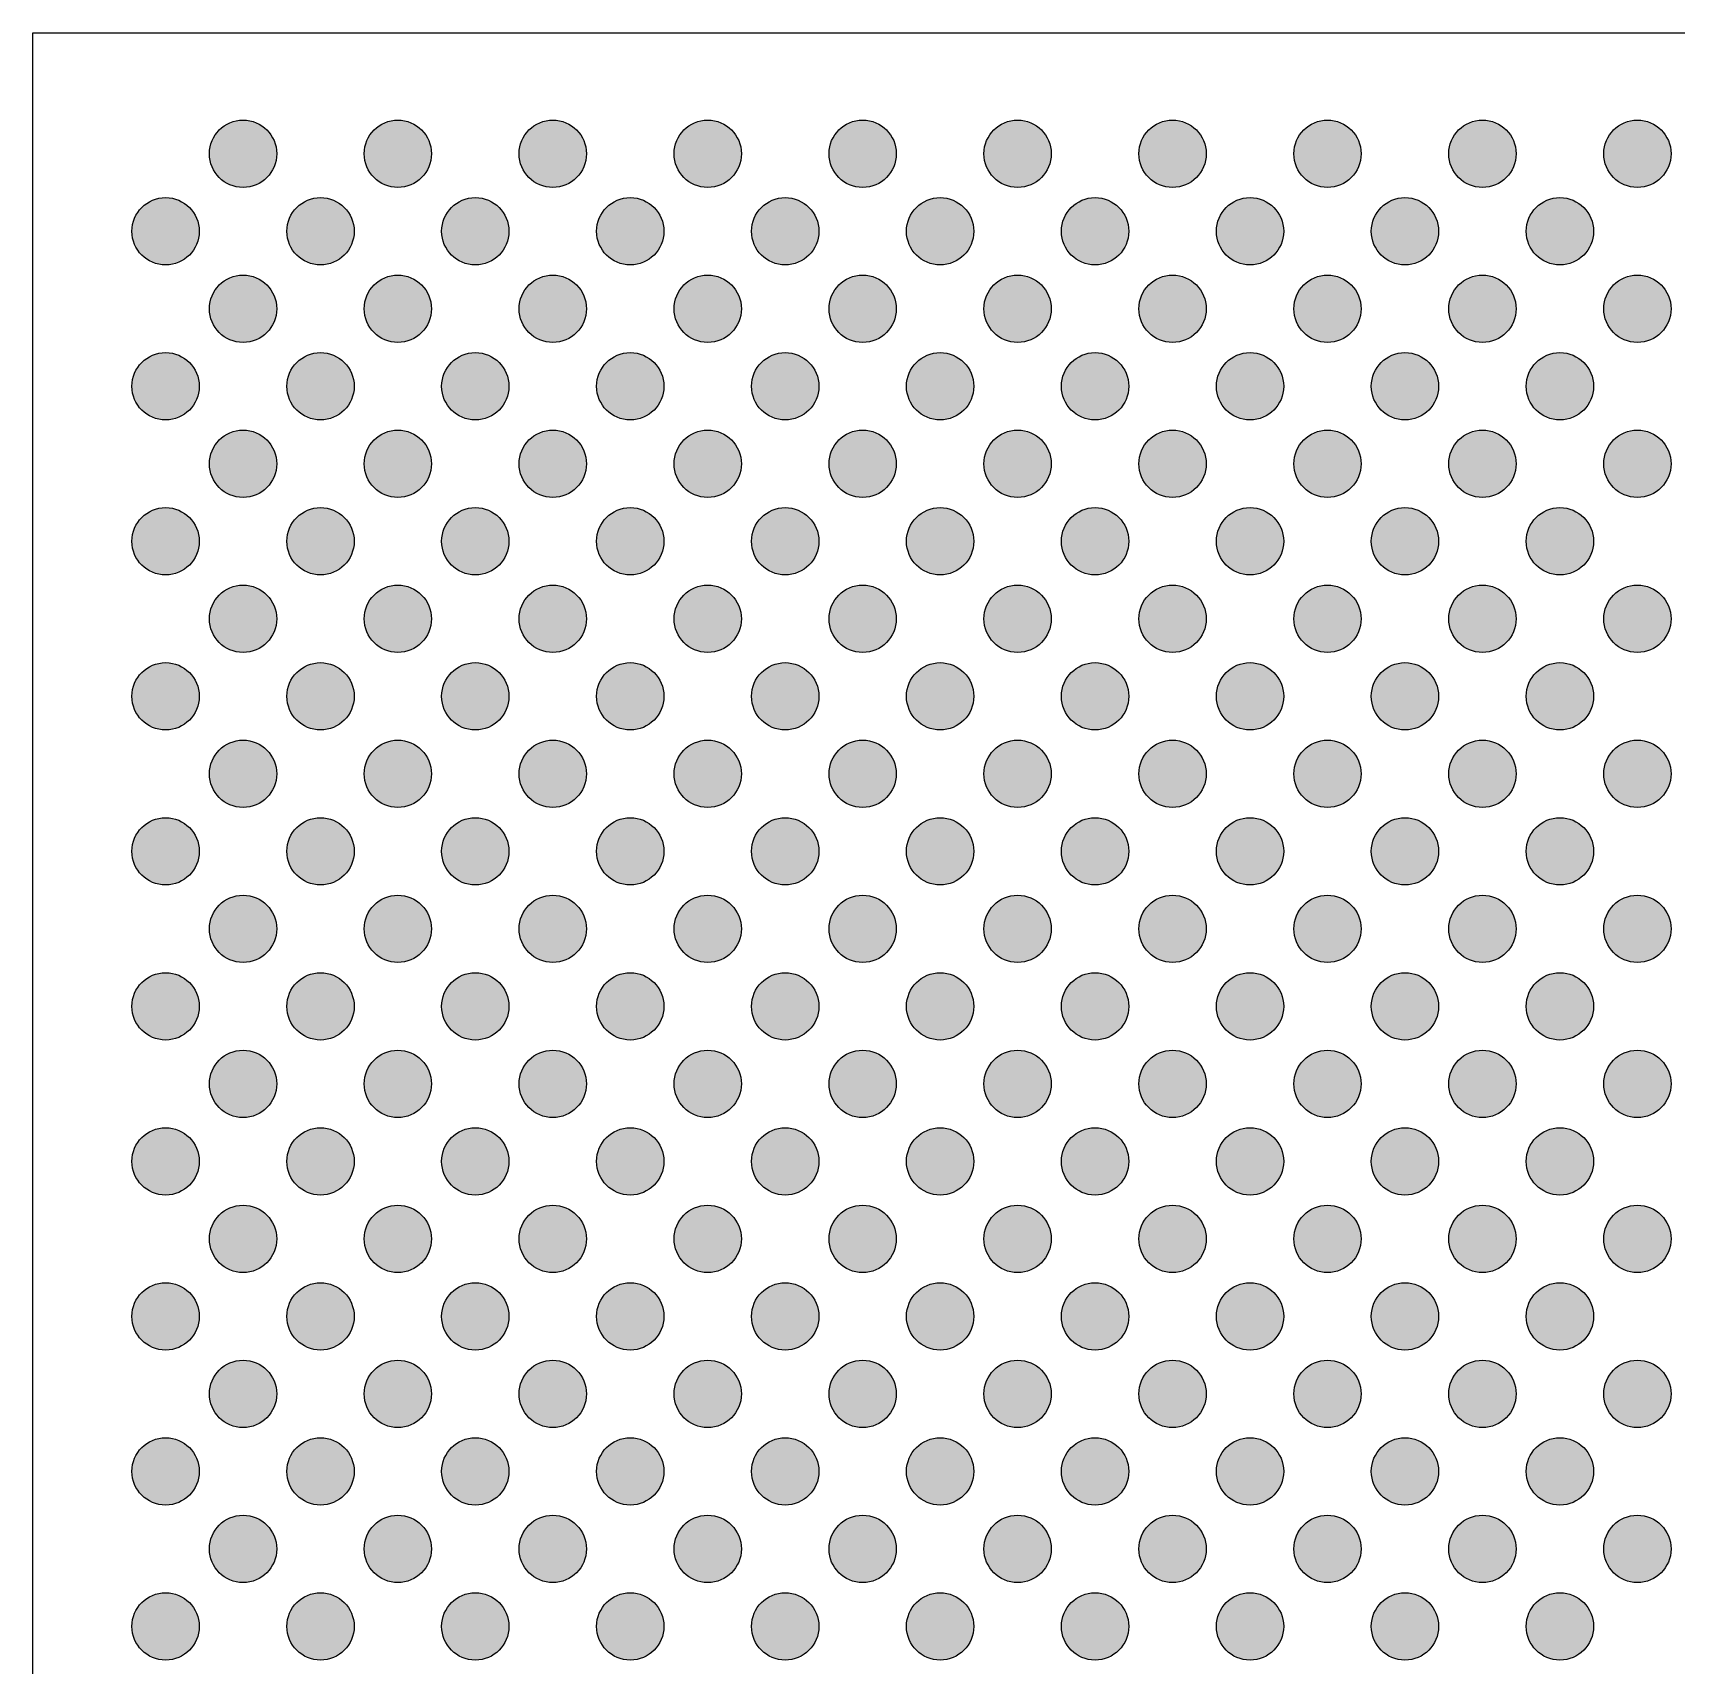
# Model space of a CAD drawing. Extents: x -42000 to 45000, y -40000 to 40000.
# Drawn here: x -26250 to -15750, y 12076 to 22500 of the extents above; entities that cross this region are included whole.
import ezdxf

# ---------------------------------------------------------------- set-up
doc = ezdxf.new("R2010")
doc.units = 0
doc.header["$MEASUREMENT"] = 0
doc.layers.add('PKG_OUTLINE', color=81, linetype='CONTINUOUS')
doc.layers.add('SOLDERMASK_PADS_BTM', color=12, linetype='CONTINUOUS')

msp = doc.modelspace()

# ---------------------------------------------------------------- hatches: boundary and pattern name
at = {"layer": 'SOLDERMASK_PADS_BTM'}
h = msp.add_hatch(color=256, dxfattribs=at)
edge = h.paths.add_edge_path()
edge.add_arc((-24907, 21728), 215, 0, 360, ccw=False)
h = msp.add_hatch(color=256, dxfattribs=at)
edge = h.paths.add_edge_path()
edge.add_arc((-23918, 21728), 215, 0, 360, ccw=False)
h = msp.add_hatch(color=256, dxfattribs=at)
edge = h.paths.add_edge_path()
edge.add_arc((-22928, 21728), 215, 0, 360, ccw=False)
h = msp.add_hatch(color=256, dxfattribs=at)
edge = h.paths.add_edge_path()
edge.add_arc((-21938, 21728), 215, 0, 360, ccw=False)
h = msp.add_hatch(color=256, dxfattribs=at)
edge = h.paths.add_edge_path()
edge.add_arc((-20948, 21728), 215, 0, 360, ccw=False)
h = msp.add_hatch(color=256, dxfattribs=at)
edge = h.paths.add_edge_path()
edge.add_arc((-19958, 21728), 215, 0, 360, ccw=False)
h = msp.add_hatch(color=256, dxfattribs=at)
edge = h.paths.add_edge_path()
edge.add_arc((-18968, 21728), 215, 0, 360, ccw=False)
h = msp.add_hatch(color=256, dxfattribs=at)
edge = h.paths.add_edge_path()
edge.add_arc((-17978, 21728), 215, 0, 360, ccw=False)
h = msp.add_hatch(color=256, dxfattribs=at)
edge = h.paths.add_edge_path()
edge.add_arc((-16988, 21728), 215, 0, 360, ccw=False)
h = msp.add_hatch(color=256, dxfattribs=at)
edge = h.paths.add_edge_path()
edge.add_arc((-15998, 21728), 215, 0, 360, ccw=False)
h = msp.add_hatch(color=256, dxfattribs=at)
edge = h.paths.add_edge_path()
edge.add_arc((-25402, 21233), 215, 0, 360, ccw=False)
h = msp.add_hatch(color=256, dxfattribs=at)
edge = h.paths.add_edge_path()
edge.add_arc((-24412, 21233), 215, 0, 360, ccw=False)
h = msp.add_hatch(color=256, dxfattribs=at)
edge = h.paths.add_edge_path()
edge.add_arc((-23423, 21233), 215, 0, 360, ccw=False)
h = msp.add_hatch(color=256, dxfattribs=at)
edge = h.paths.add_edge_path()
edge.add_arc((-22433, 21233), 215, 0, 360, ccw=False)
h = msp.add_hatch(color=256, dxfattribs=at)
edge = h.paths.add_edge_path()
edge.add_arc((-21443, 21233), 215, 0, 360, ccw=False)
h = msp.add_hatch(color=256, dxfattribs=at)
edge = h.paths.add_edge_path()
edge.add_arc((-20453, 21233), 215, 0, 360, ccw=False)
h = msp.add_hatch(color=256, dxfattribs=at)
edge = h.paths.add_edge_path()
edge.add_arc((-19463, 21233), 215, 0, 360, ccw=False)
h = msp.add_hatch(color=256, dxfattribs=at)
edge = h.paths.add_edge_path()
edge.add_arc((-18473, 21233), 215, 0, 360, ccw=False)
h = msp.add_hatch(color=256, dxfattribs=at)
edge = h.paths.add_edge_path()
edge.add_arc((-17483, 21233), 215, 0, 360, ccw=False)
h = msp.add_hatch(color=256, dxfattribs=at)
edge = h.paths.add_edge_path()
edge.add_arc((-16493, 21233), 215, 0, 360, ccw=False)
h = msp.add_hatch(color=256, dxfattribs=at)
edge = h.paths.add_edge_path()
edge.add_arc((-24907, 20738), 215, 0, 360, ccw=False)
h = msp.add_hatch(color=256, dxfattribs=at)
edge = h.paths.add_edge_path()
edge.add_arc((-23918, 20738), 215, 0, 360, ccw=False)
h = msp.add_hatch(color=256, dxfattribs=at)
edge = h.paths.add_edge_path()
edge.add_arc((-22928, 20738), 215, 0, 360, ccw=False)
h = msp.add_hatch(color=256, dxfattribs=at)
edge = h.paths.add_edge_path()
edge.add_arc((-21938, 20738), 215, 0, 360, ccw=False)
h = msp.add_hatch(color=256, dxfattribs=at)
edge = h.paths.add_edge_path()
edge.add_arc((-20948, 20738), 215, 0, 360, ccw=False)
h = msp.add_hatch(color=256, dxfattribs=at)
edge = h.paths.add_edge_path()
edge.add_arc((-19958, 20738), 215, 0, 360, ccw=False)
h = msp.add_hatch(color=256, dxfattribs=at)
edge = h.paths.add_edge_path()
edge.add_arc((-18968, 20738), 215, 0, 360, ccw=False)
h = msp.add_hatch(color=256, dxfattribs=at)
edge = h.paths.add_edge_path()
edge.add_arc((-17978, 20738), 215, 0, 360, ccw=False)
h = msp.add_hatch(color=256, dxfattribs=at)
edge = h.paths.add_edge_path()
edge.add_arc((-16988, 20738), 215, 0, 360, ccw=False)
h = msp.add_hatch(color=256, dxfattribs=at)
edge = h.paths.add_edge_path()
edge.add_arc((-15998, 20738), 215, 0, 360, ccw=False)
h = msp.add_hatch(color=256, dxfattribs=at)
edge = h.paths.add_edge_path()
edge.add_arc((-25402, 20243), 215, 0, 360, ccw=False)
h = msp.add_hatch(color=256, dxfattribs=at)
edge = h.paths.add_edge_path()
edge.add_arc((-24412, 20243), 215, 0, 360, ccw=False)
h = msp.add_hatch(color=256, dxfattribs=at)
edge = h.paths.add_edge_path()
edge.add_arc((-23423, 20243), 215, 0, 360, ccw=False)
h = msp.add_hatch(color=256, dxfattribs=at)
edge = h.paths.add_edge_path()
edge.add_arc((-22433, 20243), 215, 0, 360, ccw=False)
h = msp.add_hatch(color=256, dxfattribs=at)
edge = h.paths.add_edge_path()
edge.add_arc((-21443, 20243), 215, 0, 360, ccw=False)
h = msp.add_hatch(color=256, dxfattribs=at)
edge = h.paths.add_edge_path()
edge.add_arc((-20453, 20243), 215, 0, 360, ccw=False)
h = msp.add_hatch(color=256, dxfattribs=at)
edge = h.paths.add_edge_path()
edge.add_arc((-19463, 20243), 215, 0, 360, ccw=False)
h = msp.add_hatch(color=256, dxfattribs=at)
edge = h.paths.add_edge_path()
edge.add_arc((-18473, 20243), 215, 0, 360, ccw=False)
h = msp.add_hatch(color=256, dxfattribs=at)
edge = h.paths.add_edge_path()
edge.add_arc((-17483, 20243), 215, 0, 360, ccw=False)
h = msp.add_hatch(color=256, dxfattribs=at)
edge = h.paths.add_edge_path()
edge.add_arc((-16493, 20243), 215, 0, 360, ccw=False)
h = msp.add_hatch(color=256, dxfattribs=at)
edge = h.paths.add_edge_path()
edge.add_arc((-24907, 19748), 215, 0, 360, ccw=False)
h = msp.add_hatch(color=256, dxfattribs=at)
edge = h.paths.add_edge_path()
edge.add_arc((-23918, 19748), 215, 0, 360, ccw=False)
h = msp.add_hatch(color=256, dxfattribs=at)
edge = h.paths.add_edge_path()
edge.add_arc((-22928, 19748), 215, 0, 360, ccw=False)
h = msp.add_hatch(color=256, dxfattribs=at)
edge = h.paths.add_edge_path()
edge.add_arc((-21938, 19748), 215, 0, 360, ccw=False)
h = msp.add_hatch(color=256, dxfattribs=at)
edge = h.paths.add_edge_path()
edge.add_arc((-20948, 19748), 215, 0, 360, ccw=False)
h = msp.add_hatch(color=256, dxfattribs=at)
edge = h.paths.add_edge_path()
edge.add_arc((-19958, 19748), 215, 0, 360, ccw=False)
h = msp.add_hatch(color=256, dxfattribs=at)
edge = h.paths.add_edge_path()
edge.add_arc((-18968, 19748), 215, 0, 360, ccw=False)
h = msp.add_hatch(color=256, dxfattribs=at)
edge = h.paths.add_edge_path()
edge.add_arc((-17978, 19748), 215, 0, 360, ccw=False)
h = msp.add_hatch(color=256, dxfattribs=at)
edge = h.paths.add_edge_path()
edge.add_arc((-16988, 19748), 215, 0, 360, ccw=False)
h = msp.add_hatch(color=256, dxfattribs=at)
edge = h.paths.add_edge_path()
edge.add_arc((-15998, 19748), 215, 0, 360, ccw=False)
h = msp.add_hatch(color=256, dxfattribs=at)
edge = h.paths.add_edge_path()
edge.add_arc((-25402, 19253), 215, 0, 360, ccw=False)
h = msp.add_hatch(color=256, dxfattribs=at)
edge = h.paths.add_edge_path()
edge.add_arc((-24412, 19253), 215, 0, 360, ccw=False)
h = msp.add_hatch(color=256, dxfattribs=at)
edge = h.paths.add_edge_path()
edge.add_arc((-23423, 19253), 215, 0, 360, ccw=False)
h = msp.add_hatch(color=256, dxfattribs=at)
edge = h.paths.add_edge_path()
edge.add_arc((-22433, 19253), 215, 0, 360, ccw=False)
h = msp.add_hatch(color=256, dxfattribs=at)
edge = h.paths.add_edge_path()
edge.add_arc((-21443, 19253), 215, 0, 360, ccw=False)
h = msp.add_hatch(color=256, dxfattribs=at)
edge = h.paths.add_edge_path()
edge.add_arc((-20453, 19253), 215, 0, 360, ccw=False)
h = msp.add_hatch(color=256, dxfattribs=at)
edge = h.paths.add_edge_path()
edge.add_arc((-19463, 19253), 215, 0, 360, ccw=False)
h = msp.add_hatch(color=256, dxfattribs=at)
edge = h.paths.add_edge_path()
edge.add_arc((-18473, 19253), 215, 0, 360, ccw=False)
h = msp.add_hatch(color=256, dxfattribs=at)
edge = h.paths.add_edge_path()
edge.add_arc((-17483, 19253), 215, 0, 360, ccw=False)
h = msp.add_hatch(color=256, dxfattribs=at)
edge = h.paths.add_edge_path()
edge.add_arc((-16493, 19253), 215, 0, 360, ccw=False)
h = msp.add_hatch(color=256, dxfattribs=at)
edge = h.paths.add_edge_path()
edge.add_arc((-24907, 18758), 215, 0, 360, ccw=False)
h = msp.add_hatch(color=256, dxfattribs=at)
edge = h.paths.add_edge_path()
edge.add_arc((-23918, 18758), 215, 0, 360, ccw=False)
h = msp.add_hatch(color=256, dxfattribs=at)
edge = h.paths.add_edge_path()
edge.add_arc((-22928, 18758), 215, 0, 360, ccw=False)
h = msp.add_hatch(color=256, dxfattribs=at)
edge = h.paths.add_edge_path()
edge.add_arc((-21938, 18758), 215, 0, 360, ccw=False)
h = msp.add_hatch(color=256, dxfattribs=at)
edge = h.paths.add_edge_path()
edge.add_arc((-20948, 18758), 215, 0, 360, ccw=False)
h = msp.add_hatch(color=256, dxfattribs=at)
edge = h.paths.add_edge_path()
edge.add_arc((-19958, 18758), 215, 0, 360, ccw=False)
h = msp.add_hatch(color=256, dxfattribs=at)
edge = h.paths.add_edge_path()
edge.add_arc((-18968, 18758), 215, 0, 360, ccw=False)
h = msp.add_hatch(color=256, dxfattribs=at)
edge = h.paths.add_edge_path()
edge.add_arc((-17978, 18758), 215, 0, 360, ccw=False)
h = msp.add_hatch(color=256, dxfattribs=at)
edge = h.paths.add_edge_path()
edge.add_arc((-16988, 18758), 215, 0, 360, ccw=False)
h = msp.add_hatch(color=256, dxfattribs=at)
edge = h.paths.add_edge_path()
edge.add_arc((-15998, 18758), 215, 0, 360, ccw=False)
h = msp.add_hatch(color=256, dxfattribs=at)
edge = h.paths.add_edge_path()
edge.add_arc((-25402, 18263), 215, 0, 360, ccw=False)
h = msp.add_hatch(color=256, dxfattribs=at)
edge = h.paths.add_edge_path()
edge.add_arc((-24412, 18263), 215, 0, 360, ccw=False)
h = msp.add_hatch(color=256, dxfattribs=at)
edge = h.paths.add_edge_path()
edge.add_arc((-23423, 18263), 215, 0, 360, ccw=False)
h = msp.add_hatch(color=256, dxfattribs=at)
edge = h.paths.add_edge_path()
edge.add_arc((-22433, 18263), 215, 0, 360, ccw=False)
h = msp.add_hatch(color=256, dxfattribs=at)
edge = h.paths.add_edge_path()
edge.add_arc((-21443, 18263), 215, 0, 360, ccw=False)
h = msp.add_hatch(color=256, dxfattribs=at)
edge = h.paths.add_edge_path()
edge.add_arc((-20453, 18263), 215, 0, 360, ccw=False)
h = msp.add_hatch(color=256, dxfattribs=at)
edge = h.paths.add_edge_path()
edge.add_arc((-19463, 18263), 215, 0, 360, ccw=False)
h = msp.add_hatch(color=256, dxfattribs=at)
edge = h.paths.add_edge_path()
edge.add_arc((-18473, 18263), 215, 0, 360, ccw=False)
h = msp.add_hatch(color=256, dxfattribs=at)
edge = h.paths.add_edge_path()
edge.add_arc((-17483, 18263), 215, 0, 360, ccw=False)
h = msp.add_hatch(color=256, dxfattribs=at)
edge = h.paths.add_edge_path()
edge.add_arc((-16493, 18263), 215, 0, 360, ccw=False)
h = msp.add_hatch(color=256, dxfattribs=at)
edge = h.paths.add_edge_path()
edge.add_arc((-24907, 17768), 215, 0, 360, ccw=False)
h = msp.add_hatch(color=256, dxfattribs=at)
edge = h.paths.add_edge_path()
edge.add_arc((-23918, 17768), 215, 0, 360, ccw=False)
h = msp.add_hatch(color=256, dxfattribs=at)
edge = h.paths.add_edge_path()
edge.add_arc((-22928, 17768), 215, 0, 360, ccw=False)
h = msp.add_hatch(color=256, dxfattribs=at)
edge = h.paths.add_edge_path()
edge.add_arc((-21938, 17768), 215, 0, 360, ccw=False)
h = msp.add_hatch(color=256, dxfattribs=at)
edge = h.paths.add_edge_path()
edge.add_arc((-20948, 17768), 215, 0, 360, ccw=False)
h = msp.add_hatch(color=256, dxfattribs=at)
edge = h.paths.add_edge_path()
edge.add_arc((-19958, 17768), 215, 0, 360, ccw=False)
h = msp.add_hatch(color=256, dxfattribs=at)
edge = h.paths.add_edge_path()
edge.add_arc((-18968, 17768), 215, 0, 360, ccw=False)
h = msp.add_hatch(color=256, dxfattribs=at)
edge = h.paths.add_edge_path()
edge.add_arc((-17978, 17768), 215, 0, 360, ccw=False)
h = msp.add_hatch(color=256, dxfattribs=at)
edge = h.paths.add_edge_path()
edge.add_arc((-16988, 17768), 215, 0, 360, ccw=False)
h = msp.add_hatch(color=256, dxfattribs=at)
edge = h.paths.add_edge_path()
edge.add_arc((-15998, 17768), 215, 0, 360, ccw=False)
h = msp.add_hatch(color=256, dxfattribs=at)
edge = h.paths.add_edge_path()
edge.add_arc((-25402, 17273), 215, 0, 360, ccw=False)
h = msp.add_hatch(color=256, dxfattribs=at)
edge = h.paths.add_edge_path()
edge.add_arc((-24412, 17273), 215, 0, 360, ccw=False)
h = msp.add_hatch(color=256, dxfattribs=at)
edge = h.paths.add_edge_path()
edge.add_arc((-23423, 17273), 215, 0, 360, ccw=False)
h = msp.add_hatch(color=256, dxfattribs=at)
edge = h.paths.add_edge_path()
edge.add_arc((-22433, 17273), 215, 0, 360, ccw=False)
h = msp.add_hatch(color=256, dxfattribs=at)
edge = h.paths.add_edge_path()
edge.add_arc((-21443, 17273), 215, 0, 360, ccw=False)
h = msp.add_hatch(color=256, dxfattribs=at)
edge = h.paths.add_edge_path()
edge.add_arc((-20453, 17273), 215, 0, 360, ccw=False)
h = msp.add_hatch(color=256, dxfattribs=at)
edge = h.paths.add_edge_path()
edge.add_arc((-19463, 17273), 215, 0, 360, ccw=False)
h = msp.add_hatch(color=256, dxfattribs=at)
edge = h.paths.add_edge_path()
edge.add_arc((-18473, 17273), 215, 0, 360, ccw=False)
h = msp.add_hatch(color=256, dxfattribs=at)
edge = h.paths.add_edge_path()
edge.add_arc((-17483, 17273), 215, 0, 360, ccw=False)
h = msp.add_hatch(color=256, dxfattribs=at)
edge = h.paths.add_edge_path()
edge.add_arc((-16493, 17273), 215, 0, 360, ccw=False)
h = msp.add_hatch(color=256, dxfattribs=at)
edge = h.paths.add_edge_path()
edge.add_arc((-24907, 16778), 215, 0, 360, ccw=False)
h = msp.add_hatch(color=256, dxfattribs=at)
edge = h.paths.add_edge_path()
edge.add_arc((-23918, 16778), 215, 0, 360, ccw=False)
h = msp.add_hatch(color=256, dxfattribs=at)
edge = h.paths.add_edge_path()
edge.add_arc((-22928, 16778), 215, 0, 360, ccw=False)
h = msp.add_hatch(color=256, dxfattribs=at)
edge = h.paths.add_edge_path()
edge.add_arc((-21938, 16778), 215, 0, 360, ccw=False)
h = msp.add_hatch(color=256, dxfattribs=at)
edge = h.paths.add_edge_path()
edge.add_arc((-20948, 16778), 215, 0, 360, ccw=False)
h = msp.add_hatch(color=256, dxfattribs=at)
edge = h.paths.add_edge_path()
edge.add_arc((-19958, 16778), 215, 0, 360, ccw=False)
h = msp.add_hatch(color=256, dxfattribs=at)
edge = h.paths.add_edge_path()
edge.add_arc((-18968, 16778), 215, 0, 360, ccw=False)
h = msp.add_hatch(color=256, dxfattribs=at)
edge = h.paths.add_edge_path()
edge.add_arc((-17978, 16778), 215, 0, 360, ccw=False)
h = msp.add_hatch(color=256, dxfattribs=at)
edge = h.paths.add_edge_path()
edge.add_arc((-16988, 16778), 215, 0, 360, ccw=False)
h = msp.add_hatch(color=256, dxfattribs=at)
edge = h.paths.add_edge_path()
edge.add_arc((-15998, 16778), 215, 0, 360, ccw=False)
h = msp.add_hatch(color=256, dxfattribs=at)
edge = h.paths.add_edge_path()
edge.add_arc((-25402, 16283), 215, 0, 360, ccw=False)
h = msp.add_hatch(color=256, dxfattribs=at)
edge = h.paths.add_edge_path()
edge.add_arc((-24412, 16283), 215, 0, 360, ccw=False)
h = msp.add_hatch(color=256, dxfattribs=at)
edge = h.paths.add_edge_path()
edge.add_arc((-23423, 16283), 215, 0, 360, ccw=False)
h = msp.add_hatch(color=256, dxfattribs=at)
edge = h.paths.add_edge_path()
edge.add_arc((-22433, 16283), 215, 0, 360, ccw=False)
h = msp.add_hatch(color=256, dxfattribs=at)
edge = h.paths.add_edge_path()
edge.add_arc((-21443, 16283), 215, 0, 360, ccw=False)
h = msp.add_hatch(color=256, dxfattribs=at)
edge = h.paths.add_edge_path()
edge.add_arc((-20453, 16283), 215, 0, 360, ccw=False)
h = msp.add_hatch(color=256, dxfattribs=at)
edge = h.paths.add_edge_path()
edge.add_arc((-19463, 16283), 215, 0, 360, ccw=False)
h = msp.add_hatch(color=256, dxfattribs=at)
edge = h.paths.add_edge_path()
edge.add_arc((-18473, 16283), 215, 0, 360, ccw=False)
h = msp.add_hatch(color=256, dxfattribs=at)
edge = h.paths.add_edge_path()
edge.add_arc((-17483, 16283), 215, 0, 360, ccw=False)
h = msp.add_hatch(color=256, dxfattribs=at)
edge = h.paths.add_edge_path()
edge.add_arc((-16493, 16283), 215, 0, 360, ccw=False)
h = msp.add_hatch(color=256, dxfattribs=at)
edge = h.paths.add_edge_path()
edge.add_arc((-24907, 15788), 215, 0, 360, ccw=False)
h = msp.add_hatch(color=256, dxfattribs=at)
edge = h.paths.add_edge_path()
edge.add_arc((-23918, 15788), 215, 0, 360, ccw=False)
h = msp.add_hatch(color=256, dxfattribs=at)
edge = h.paths.add_edge_path()
edge.add_arc((-22928, 15788), 215, 0, 360, ccw=False)
h = msp.add_hatch(color=256, dxfattribs=at)
edge = h.paths.add_edge_path()
edge.add_arc((-21938, 15788), 215, 0, 360, ccw=False)
h = msp.add_hatch(color=256, dxfattribs=at)
edge = h.paths.add_edge_path()
edge.add_arc((-20948, 15788), 215, 0, 360, ccw=False)
h = msp.add_hatch(color=256, dxfattribs=at)
edge = h.paths.add_edge_path()
edge.add_arc((-19958, 15788), 215, 0, 360, ccw=False)
h = msp.add_hatch(color=256, dxfattribs=at)
edge = h.paths.add_edge_path()
edge.add_arc((-18968, 15788), 215, 0, 360, ccw=False)
h = msp.add_hatch(color=256, dxfattribs=at)
edge = h.paths.add_edge_path()
edge.add_arc((-17978, 15788), 215, 0, 360, ccw=False)
h = msp.add_hatch(color=256, dxfattribs=at)
edge = h.paths.add_edge_path()
edge.add_arc((-16988, 15788), 215, 0, 360, ccw=False)
h = msp.add_hatch(color=256, dxfattribs=at)
edge = h.paths.add_edge_path()
edge.add_arc((-15998, 15788), 215, 0, 360, ccw=False)
h = msp.add_hatch(color=256, dxfattribs=at)
edge = h.paths.add_edge_path()
edge.add_arc((-25402, 15293), 215, 0, 360, ccw=False)
h = msp.add_hatch(color=256, dxfattribs=at)
edge = h.paths.add_edge_path()
edge.add_arc((-24412, 15293), 215, 0, 360, ccw=False)
h = msp.add_hatch(color=256, dxfattribs=at)
edge = h.paths.add_edge_path()
edge.add_arc((-23423, 15293), 215, 0, 360, ccw=False)
h = msp.add_hatch(color=256, dxfattribs=at)
edge = h.paths.add_edge_path()
edge.add_arc((-22433, 15293), 215, 0, 360, ccw=False)
h = msp.add_hatch(color=256, dxfattribs=at)
edge = h.paths.add_edge_path()
edge.add_arc((-21443, 15293), 215, 0, 360, ccw=False)
h = msp.add_hatch(color=256, dxfattribs=at)
edge = h.paths.add_edge_path()
edge.add_arc((-20453, 15293), 215, 0, 360, ccw=False)
h = msp.add_hatch(color=256, dxfattribs=at)
edge = h.paths.add_edge_path()
edge.add_arc((-19463, 15293), 215, 0, 360, ccw=False)
h = msp.add_hatch(color=256, dxfattribs=at)
edge = h.paths.add_edge_path()
edge.add_arc((-18473, 15293), 215, 0, 360, ccw=False)
h = msp.add_hatch(color=256, dxfattribs=at)
edge = h.paths.add_edge_path()
edge.add_arc((-17483, 15293), 215, 0, 360, ccw=False)
h = msp.add_hatch(color=256, dxfattribs=at)
edge = h.paths.add_edge_path()
edge.add_arc((-16493, 15293), 215, 0, 360, ccw=False)
h = msp.add_hatch(color=256, dxfattribs=at)
edge = h.paths.add_edge_path()
edge.add_arc((-24907, 14798), 215, 0, 360, ccw=False)
h = msp.add_hatch(color=256, dxfattribs=at)
edge = h.paths.add_edge_path()
edge.add_arc((-23918, 14798), 215, 0, 360, ccw=False)
h = msp.add_hatch(color=256, dxfattribs=at)
edge = h.paths.add_edge_path()
edge.add_arc((-22928, 14798), 215, 0, 360, ccw=False)
h = msp.add_hatch(color=256, dxfattribs=at)
edge = h.paths.add_edge_path()
edge.add_arc((-21938, 14798), 215, 0, 360, ccw=False)
h = msp.add_hatch(color=256, dxfattribs=at)
edge = h.paths.add_edge_path()
edge.add_arc((-20948, 14798), 215, 0, 360, ccw=False)
h = msp.add_hatch(color=256, dxfattribs=at)
edge = h.paths.add_edge_path()
edge.add_arc((-19958, 14798), 215, 0, 360, ccw=False)
h = msp.add_hatch(color=256, dxfattribs=at)
edge = h.paths.add_edge_path()
edge.add_arc((-18968, 14798), 215, 0, 360, ccw=False)
h = msp.add_hatch(color=256, dxfattribs=at)
edge = h.paths.add_edge_path()
edge.add_arc((-17978, 14798), 215, 0, 360, ccw=False)
h = msp.add_hatch(color=256, dxfattribs=at)
edge = h.paths.add_edge_path()
edge.add_arc((-16988, 14798), 215, 0, 360, ccw=False)
h = msp.add_hatch(color=256, dxfattribs=at)
edge = h.paths.add_edge_path()
edge.add_arc((-15998, 14798), 215, 0, 360, ccw=False)
h = msp.add_hatch(color=256, dxfattribs=at)
edge = h.paths.add_edge_path()
edge.add_arc((-25402, 14303), 215, 0, 360, ccw=False)
h = msp.add_hatch(color=256, dxfattribs=at)
edge = h.paths.add_edge_path()
edge.add_arc((-24412, 14303), 215, 0, 360, ccw=False)
h = msp.add_hatch(color=256, dxfattribs=at)
edge = h.paths.add_edge_path()
edge.add_arc((-23423, 14303), 215, 0, 360, ccw=False)
h = msp.add_hatch(color=256, dxfattribs=at)
edge = h.paths.add_edge_path()
edge.add_arc((-22433, 14303), 215, 0, 360, ccw=False)
h = msp.add_hatch(color=256, dxfattribs=at)
edge = h.paths.add_edge_path()
edge.add_arc((-21443, 14303), 215, 0, 360, ccw=False)
h = msp.add_hatch(color=256, dxfattribs=at)
edge = h.paths.add_edge_path()
edge.add_arc((-20453, 14303), 215, 0, 360, ccw=False)
h = msp.add_hatch(color=256, dxfattribs=at)
edge = h.paths.add_edge_path()
edge.add_arc((-19463, 14303), 215, 0, 360, ccw=False)
h = msp.add_hatch(color=256, dxfattribs=at)
edge = h.paths.add_edge_path()
edge.add_arc((-18473, 14303), 215, 0, 360, ccw=False)
h = msp.add_hatch(color=256, dxfattribs=at)
edge = h.paths.add_edge_path()
edge.add_arc((-17483, 14303), 215, 0, 360, ccw=False)
h = msp.add_hatch(color=256, dxfattribs=at)
edge = h.paths.add_edge_path()
edge.add_arc((-16493, 14303), 215, 0, 360, ccw=False)
h = msp.add_hatch(color=256, dxfattribs=at)
edge = h.paths.add_edge_path()
edge.add_arc((-24907, 13808), 215, 0, 360, ccw=False)
h = msp.add_hatch(color=256, dxfattribs=at)
edge = h.paths.add_edge_path()
edge.add_arc((-23918, 13808), 215, 0, 360, ccw=False)
h = msp.add_hatch(color=256, dxfattribs=at)
edge = h.paths.add_edge_path()
edge.add_arc((-22928, 13808), 215, 0, 360, ccw=False)
h = msp.add_hatch(color=256, dxfattribs=at)
edge = h.paths.add_edge_path()
edge.add_arc((-21938, 13808), 215, 0, 360, ccw=False)
h = msp.add_hatch(color=256, dxfattribs=at)
edge = h.paths.add_edge_path()
edge.add_arc((-20948, 13808), 215, 0, 360, ccw=False)
h = msp.add_hatch(color=256, dxfattribs=at)
edge = h.paths.add_edge_path()
edge.add_arc((-19958, 13808), 215, 0, 360, ccw=False)
h = msp.add_hatch(color=256, dxfattribs=at)
edge = h.paths.add_edge_path()
edge.add_arc((-18968, 13808), 215, 0, 360, ccw=False)
h = msp.add_hatch(color=256, dxfattribs=at)
edge = h.paths.add_edge_path()
edge.add_arc((-17978, 13808), 215, 0, 360, ccw=False)
h = msp.add_hatch(color=256, dxfattribs=at)
edge = h.paths.add_edge_path()
edge.add_arc((-16988, 13808), 215, 0, 360, ccw=False)
h = msp.add_hatch(color=256, dxfattribs=at)
edge = h.paths.add_edge_path()
edge.add_arc((-15998, 13808), 215, 0, 360, ccw=False)
h = msp.add_hatch(color=256, dxfattribs=at)
edge = h.paths.add_edge_path()
edge.add_arc((-25402, 13313), 215, 0, 360, ccw=False)
h = msp.add_hatch(color=256, dxfattribs=at)
edge = h.paths.add_edge_path()
edge.add_arc((-24412, 13313), 215, 0, 360, ccw=False)
h = msp.add_hatch(color=256, dxfattribs=at)
edge = h.paths.add_edge_path()
edge.add_arc((-23423, 13313), 215, 0, 360, ccw=False)
h = msp.add_hatch(color=256, dxfattribs=at)
edge = h.paths.add_edge_path()
edge.add_arc((-22433, 13313), 215, 0, 360, ccw=False)
h = msp.add_hatch(color=256, dxfattribs=at)
edge = h.paths.add_edge_path()
edge.add_arc((-21443, 13313), 215, 0, 360, ccw=False)
h = msp.add_hatch(color=256, dxfattribs=at)
edge = h.paths.add_edge_path()
edge.add_arc((-20453, 13313), 215, 0, 360, ccw=False)
h = msp.add_hatch(color=256, dxfattribs=at)
edge = h.paths.add_edge_path()
edge.add_arc((-19463, 13313), 215, 0, 360, ccw=False)
h = msp.add_hatch(color=256, dxfattribs=at)
edge = h.paths.add_edge_path()
edge.add_arc((-18473, 13313), 215, 0, 360, ccw=False)
h = msp.add_hatch(color=256, dxfattribs=at)
edge = h.paths.add_edge_path()
edge.add_arc((-17483, 13313), 215, 0, 360, ccw=False)
h = msp.add_hatch(color=256, dxfattribs=at)
edge = h.paths.add_edge_path()
edge.add_arc((-16493, 13313), 215, 0, 360, ccw=False)
h = msp.add_hatch(color=256, dxfattribs=at)
edge = h.paths.add_edge_path()
edge.add_arc((-24907, 12818), 215, 0, 360, ccw=False)
h = msp.add_hatch(color=256, dxfattribs=at)
edge = h.paths.add_edge_path()
edge.add_arc((-23918, 12818), 215, 0, 360, ccw=False)
h = msp.add_hatch(color=256, dxfattribs=at)
edge = h.paths.add_edge_path()
edge.add_arc((-22928, 12818), 215, 0, 360, ccw=False)
h = msp.add_hatch(color=256, dxfattribs=at)
edge = h.paths.add_edge_path()
edge.add_arc((-21938, 12818), 215, 0, 360, ccw=False)
h = msp.add_hatch(color=256, dxfattribs=at)
edge = h.paths.add_edge_path()
edge.add_arc((-20948, 12818), 215, 0, 360, ccw=False)
h = msp.add_hatch(color=256, dxfattribs=at)
edge = h.paths.add_edge_path()
edge.add_arc((-19958, 12818), 215, 0, 360, ccw=False)
h = msp.add_hatch(color=256, dxfattribs=at)
edge = h.paths.add_edge_path()
edge.add_arc((-18968, 12818), 215, 0, 360, ccw=False)
h = msp.add_hatch(color=256, dxfattribs=at)
edge = h.paths.add_edge_path()
edge.add_arc((-17978, 12818), 215, 0, 360, ccw=False)
h = msp.add_hatch(color=256, dxfattribs=at)
edge = h.paths.add_edge_path()
edge.add_arc((-16988, 12818), 215, 0, 360, ccw=False)
h = msp.add_hatch(color=256, dxfattribs=at)
edge = h.paths.add_edge_path()
edge.add_arc((-15998, 12818), 215, 0, 360, ccw=False)
h = msp.add_hatch(color=256, dxfattribs=at)
edge = h.paths.add_edge_path()
edge.add_arc((-25402, 12323), 215, 0, 360, ccw=False)
h = msp.add_hatch(color=256, dxfattribs=at)
edge = h.paths.add_edge_path()
edge.add_arc((-24412, 12323), 215, 0, 360, ccw=False)
h = msp.add_hatch(color=256, dxfattribs=at)
edge = h.paths.add_edge_path()
edge.add_arc((-23423, 12323), 215, 0, 360, ccw=False)
h = msp.add_hatch(color=256, dxfattribs=at)
edge = h.paths.add_edge_path()
edge.add_arc((-22433, 12323), 215, 0, 360, ccw=False)
h = msp.add_hatch(color=256, dxfattribs=at)
edge = h.paths.add_edge_path()
edge.add_arc((-21443, 12323), 215, 0, 360, ccw=False)
h = msp.add_hatch(color=256, dxfattribs=at)
edge = h.paths.add_edge_path()
edge.add_arc((-20453, 12323), 215, 0, 360, ccw=False)
h = msp.add_hatch(color=256, dxfattribs=at)
edge = h.paths.add_edge_path()
edge.add_arc((-19463, 12323), 215, 0, 360, ccw=False)
h = msp.add_hatch(color=256, dxfattribs=at)
edge = h.paths.add_edge_path()
edge.add_arc((-18473, 12323), 215, 0, 360, ccw=False)
h = msp.add_hatch(color=256, dxfattribs=at)
edge = h.paths.add_edge_path()
edge.add_arc((-17483, 12323), 215, 0, 360, ccw=False)
h = msp.add_hatch(color=256, dxfattribs=at)
edge = h.paths.add_edge_path()
edge.add_arc((-16493, 12323), 215, 0, 360, ccw=False)

# ---------------------------------------------------------------- linework, layer by layer
at = {"layer": 'PKG_OUTLINE'}
msp.add_lwpolyline([(-26250, -22500), (-26250, 22500), (26250, 22500), (26250, -22500)], close=True, dxfattribs=at)
at = {"layer": 'SOLDERMASK_PADS_BTM'}
for centre in [(-24907, 21728), (-23918, 21728), (-22928, 21728), (-21938, 21728), (-20948, 21728), (-19958, 21728), (-18968, 21728), (-17978, 21728), (-16988, 21728), (-15998, 21728), (-25402, 21233), (-24412, 21233), (-23423, 21233), (-22433, 21233), (-21443, 21233), (-20453, 21233), (-19463, 21233), (-18473, 21233), (-17483, 21233), (-16493, 21233), (-24907, 20738), (-23918, 20738), (-22928, 20738), (-21938, 20738), (-20948, 20738), (-19958, 20738), (-18968, 20738), (-17978, 20738), (-16988, 20738), (-15998, 20738), (-25402, 20243), (-24412, 20243), (-23423, 20243), (-22433, 20243), (-21443, 20243), (-20453, 20243), (-19463, 20243), (-18473, 20243), (-17483, 20243), (-16493, 20243), (-24907, 19748), (-23918, 19748), (-22928, 19748), (-21938, 19748), (-20948, 19748), (-19958, 19748), (-18968, 19748), (-17978, 19748), (-16988, 19748), (-15998, 19748), (-25402, 19253), (-24412, 19253), (-23423, 19253), (-22433, 19253), (-21443, 19253), (-20453, 19253), (-19463, 19253), (-18473, 19253), (-17483, 19253), (-16493, 19253), (-24907, 18758), (-23918, 18758), (-22928, 18758), (-21938, 18758), (-20948, 18758), (-19958, 18758), (-18968, 18758), (-17978, 18758), (-16988, 18758), (-15998, 18758), (-25402, 18263), (-24412, 18263), (-23423, 18263), (-22433, 18263), (-21443, 18263), (-20453, 18263), (-19463, 18263), (-18473, 18263), (-17483, 18263), (-16493, 18263), (-24907, 17768), (-23918, 17768), (-22928, 17768), (-21938, 17768), (-20948, 17768), (-19958, 17768), (-18968, 17768), (-17978, 17768), (-16988, 17768), (-15998, 17768), (-25402, 17273), (-24412, 17273), (-23423, 17273), (-22433, 17273), (-21443, 17273), (-20453, 17273), (-19463, 17273), (-18473, 17273), (-17483, 17273), (-16493, 17273), (-24907, 16778), (-23918, 16778), (-22928, 16778), (-21938, 16778), (-20948, 16778), (-19958, 16778), (-18968, 16778), (-17978, 16778), (-16988, 16778), (-15998, 16778), (-25402, 16283), (-24412, 16283), (-23423, 16283), (-22433, 16283), (-21443, 16283), (-20453, 16283), (-19463, 16283), (-18473, 16283), (-17483, 16283), (-16493, 16283), (-24907, 15788), (-23918, 15788), (-22928, 15788), (-21938, 15788), (-20948, 15788), (-19958, 15788), (-18968, 15788), (-17978, 15788), (-16988, 15788), (-15998, 15788), (-25402, 15293), (-24412, 15293), (-23423, 15293), (-22433, 15293), (-21443, 15293), (-20453, 15293), (-19463, 15293), (-18473, 15293), (-17483, 15293), (-16493, 15293), (-24907, 14798), (-23918, 14798), (-22928, 14798), (-21938, 14798), (-20948, 14798), (-19958, 14798), (-18968, 14798), (-17978, 14798), (-16988, 14798), (-15998, 14798), (-25402, 14303), (-24412, 14303), (-23423, 14303), (-22433, 14303), (-21443, 14303), (-20453, 14303), (-19463, 14303), (-18473, 14303), (-17483, 14303), (-16493, 14303), (-24907, 13808), (-23918, 13808), (-22928, 13808), (-21938, 13808), (-20948, 13808), (-19958, 13808), (-18968, 13808), (-17978, 13808), (-16988, 13808), (-15998, 13808), (-25402, 13313), (-24412, 13313), (-23423, 13313), (-22433, 13313), (-21443, 13313), (-20453, 13313), (-19463, 13313), (-18473, 13313), (-17483, 13313), (-16493, 13313), (-24907, 12818), (-23918, 12818), (-22928, 12818), (-21938, 12818), (-20948, 12818), (-19958, 12818), (-18968, 12818), (-17978, 12818), (-16988, 12818), (-15998, 12818), (-25402, 12323), (-24412, 12323), (-23423, 12323), (-22433, 12323), (-21443, 12323), (-20453, 12323), (-19463, 12323), (-18473, 12323), (-17483, 12323), (-16493, 12323)]:
    msp.add_circle(centre, 215, dxfattribs=at)

doc.saveas('drawing.dxf')
